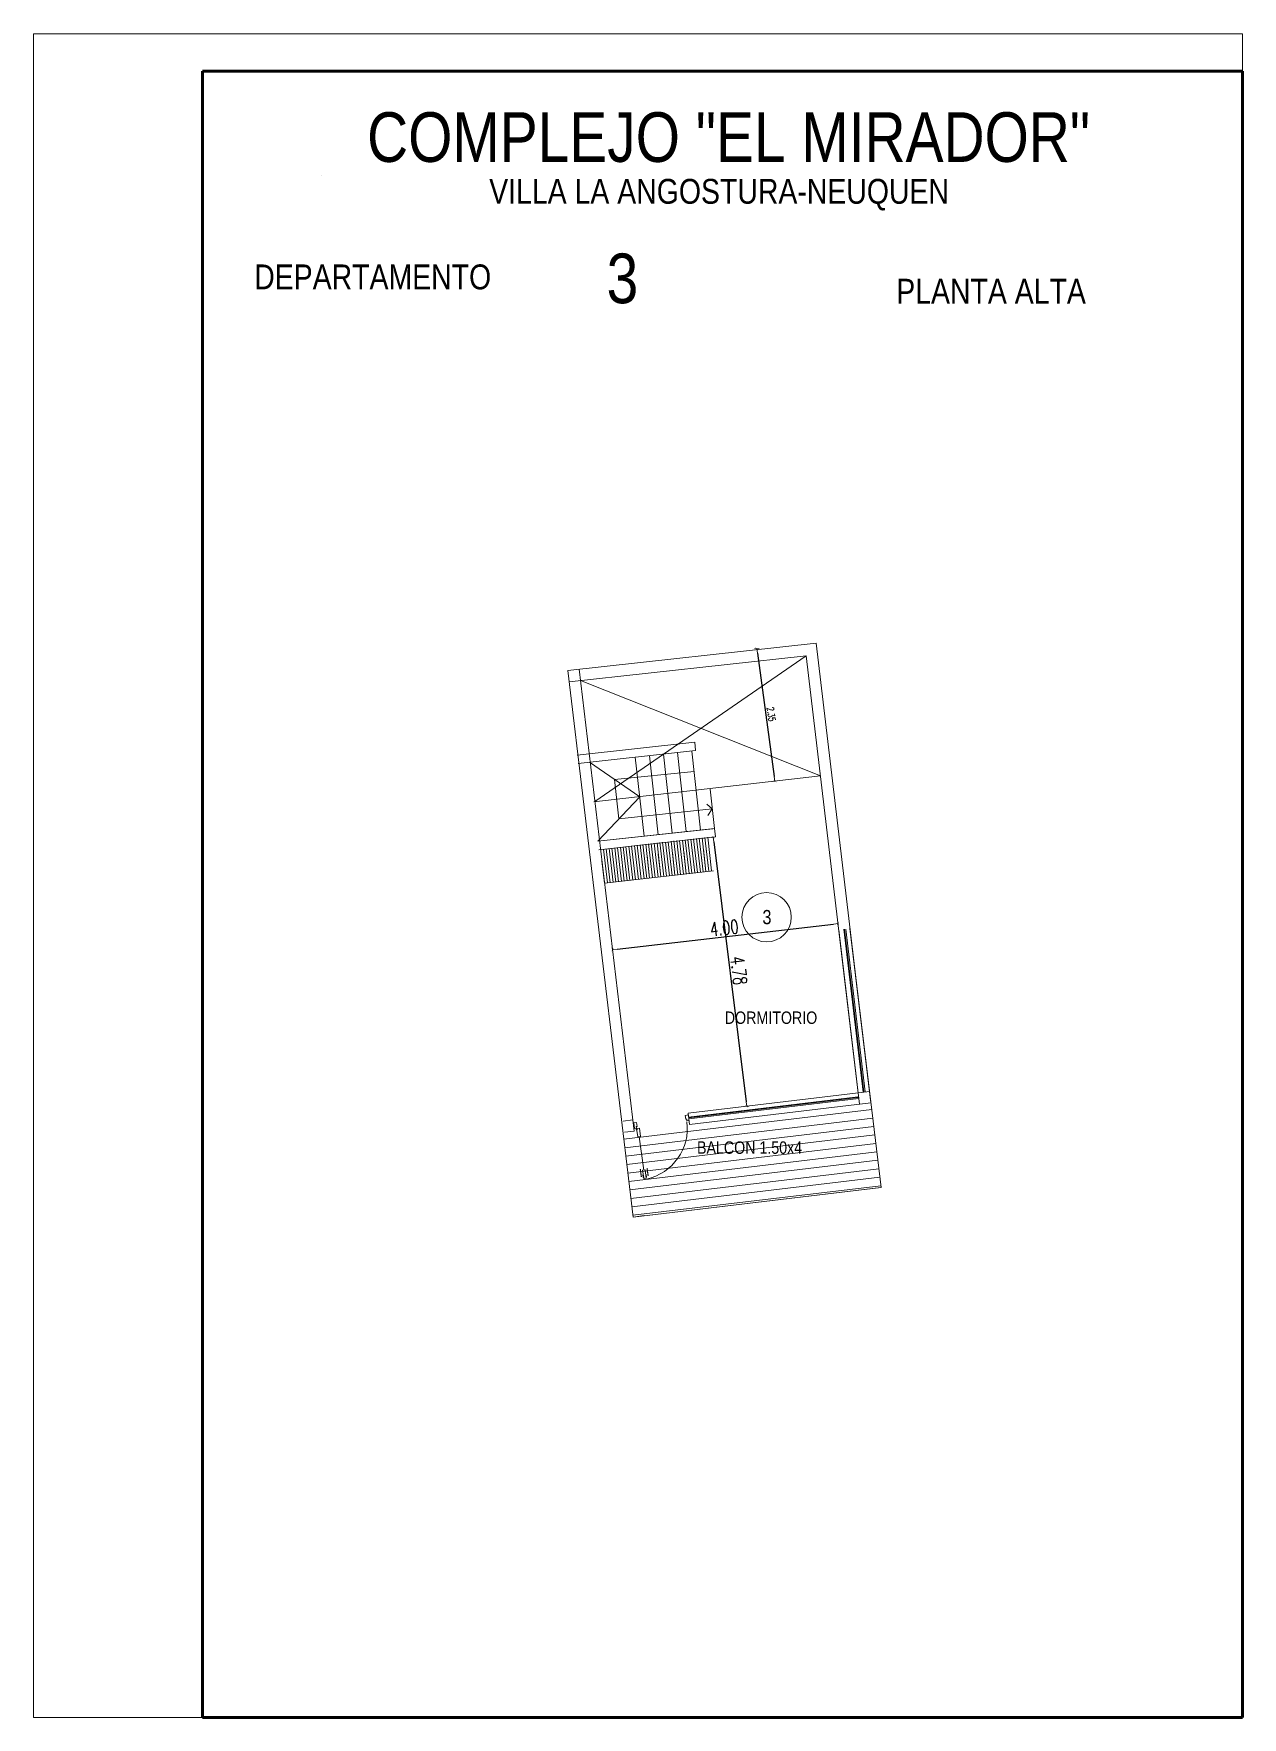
# Model space of a CAD drawing. Header units: millimetres. Extents: x 4525 to 9082, y 179 to 563.
# Drawn here: x 5240.97 to 5262.27, y 533.01 to 562.68 of the extents above; entities that cross this region are included whole.
import ezdxf

# ---------------------------------------------------------------- set-up
doc = ezdxf.new("R2010")
doc.units = ezdxf.units.MM
doc.header["$LTSCALE"] = 100
doc.layers.get('DEFPOINTS').update_dxf_attribs({"lineweight": 5})
for name, color, linetype, lineweight in [('004-Carpinterias', 1, 'Continuous', 18), ('006-Cotas parciales', 7, 'Continuous', 5), ('A01-Barrido', 250, 'Continuous', 5), ('A01-Carpinterias', 1, 'Continuous', 18), ('HATCH MUROS', 251, 'Continuous', 9)]:
    doc.layers.add(name, color=color, linetype=linetype, lineweight=lineweight)
doc.layers.add('CONT-MNR', color=47, linetype='Continuous')
doc.styles.add('AREAL', font='ARIALN.TTF')
doc.styles.add('COTAS', font='ROMANS.shx', dxfattribs={"width": 0.7})
doc.dimstyles.new('COTA40', dxfattribs={"dimscale": 0.4, "dimtxt": 0.3, "dimasz": 0.2, "dimexe": 0, "dimexo": 0, "dimgap": 0.09, "dimtad": 1, "dimzin": 0, "dimdsep": 46, "dimtxsty": 'COTAS', "dimblk1": 'COTA_N', "dimblk2": 'COTA_N', "dimsah": 1, "dimcen": 0.1, "dimclrd": 1, "dimclre": 8, "dimclrt": 5, "dimaunit": 1, "dimadec": 3, "dimazin": 0, "dimtfac": 1, "dimtix": 1, "dimtmove": 2, "dimatfit": 3, "dimldrblk": 'COTA_N', "dimfxl": 0, "dimtolj": 1, "dimtzin": 0, "dimarcsym": 0})

# ---------------------------------------------------------------- blocks, each defined once
blk = doc.blocks.new('COTA_N')
for p, q in [((-1, 0), (0, 0)), ((0, 0.5), (0, -0.5))]:
    blk.add_line(p, q)
at = {"const_width": 0.065}
blk.add_lwpolyline([(0.14, 0.14), (0.28, 0.28), (0, 0), (-0.14, -0.14), (-0.28, -0.28)], dxfattribs=at)
blk = doc.blocks.new('*D586')
at = {"layer": '006-Cotas parciales', "color": 1, "lineweight": -2, "ltscale": 100}
blk.add_line((5251.249, 546.547), (5255.064, 546.991), dxfattribs=at)
at = {"layer": 'DEFPOINTS', "color": 0, "ltscale": 100}
for p in [(5255.143, 547), (5255.143, 547), (5251.17, 546.537)]:
    blk.add_point(p, dxfattribs=at)
at = {"layer": '006-Cotas parciales', "color": 1, "lineweight": -2, "ltscale": 100, "xscale": 0.08000000000000002, "yscale": 0.08000000000000002, "zscale": 0.08000000000000007}
for p, rotation in [((5255.143, 547), 6.641758118377447), ((5251.17, 546.537), 186.6417581183775)]:
    blk.add_blockref('COTA_N', p, dxfattribs=dict(at, rotation=rotation))
at = {"layer": '006-Cotas parciales', "color": 5, "ltscale": 100, "insert": (5253.138, 546.924), "char_height": 0.12, "attachment_point": 5, "rotation": 6.6418, "style": 'COTAS'}
blk.add_mtext('\\A1;{\\H2x;4.00}', dxfattribs=at)
blk = doc.blocks.new('*D587')
at = {"layer": '006-Cotas parciales', "color": 1, "lineweight": -2, "ltscale": 100}
blk.add_line((5252.955, 548.444), (5253.524, 543.861), dxfattribs=at)
at = {"layer": 'DEFPOINTS', "color": 0, "ltscale": 100}
for p in [(5252.945, 548.523), (5253.534, 543.781), (5253.534, 543.781)]:
    blk.add_point(p, dxfattribs=at)
at = {"layer": '006-Cotas parciales', "color": 1, "lineweight": -2, "ltscale": 100, "xscale": 0.08000000000000002, "yscale": 0.08000000000000002, "zscale": 0.08000000000000007}
for p, rotation in [((5252.945, 548.523), 97.08452840407962), ((5253.534, 543.781), 277.0845284040796)]:
    blk.add_blockref('COTA_N', p, dxfattribs=dict(at, rotation=rotation))
at = {"layer": '006-Cotas parciales', "color": 5, "ltscale": 100, "insert": (5253.394, 546.171), "char_height": 0.12, "attachment_point": 5, "rotation": 277.0845, "style": 'COTAS'}
blk.add_mtext('\\A1;{\\H2x;4.78}', dxfattribs=at)
blk = doc.blocks.new('*D588')
at = {"layer": '006-Cotas parciales', "color": 1, "lineweight": -2, "ltscale": 100}
blk.add_line((5253.724, 551.765), (5254.019, 549.591), dxfattribs=at)
at = {"layer": 'DEFPOINTS', "color": 0, "ltscale": 100}
for p in [(5253.713, 551.845), (5254.03, 549.512), (5254.03, 549.512)]:
    blk.add_point(p, dxfattribs=at)
at = {"layer": '006-Cotas parciales', "color": 1, "lineweight": -2, "ltscale": 100, "yscale": 0.08000000000000002, "zscale": 0.08000000000000007}
for p, xscale, rotation in [((5253.713, 551.845), 0.08000000000000002, 97.73790831095839), ((5254.03, 549.512), 0.08000000000000003, 277.7379083109584)]:
    blk.add_blockref('COTA_N', p, dxfattribs=dict(at, xscale=xscale, rotation=rotation))
at = {"layer": '006-Cotas parciales', "color": 5, "ltscale": 100, "insert": (5253.966, 550.691), "char_height": 0.12, "attachment_point": 5, "rotation": 277.7379, "style": 'COTAS'}
blk.add_mtext('\\A1;2.35', dxfattribs=at)

msp = doc.modelspace()

# ---------------------------------------------------------------- linework, layer by layer
at = {"layer": '004-Carpinterias', "linetype": 'Continuous', "extrusion": (-0.021024, 0.14442, 0.989293)}
for p, q in [((5251.615, 543.241, 1.951), (5251.593, 543.388, 1.929)), ((5251.721, 542.657, 2.039), (5251.636, 543.244, 1.951)), ((5251.643, 543.394, 3.848), (5251.664, 543.247, 3.87)), ((5251.724, 542.492, 2.063), (5251.7, 542.654, 2.039)), ((5251.742, 542.66, 2.039), (5251.763, 542.513, 2.061))]:
    msp.add_line(p, q, dxfattribs=at)
at = {"layer": '004-Carpinterias', "color": 1, "linetype": 'Continuous', "extrusion": (-0.021024, 0.14442, 0.989293)}
for p, q in [((5251.742, 542.66, 2.039), (5251.7, 542.654, 2.039)), ((5251.712, 542.573, 2.051), (5251.702, 542.572, 2.051)), ((5251.702, 542.572, 2.051), (5251.709, 542.525, 2.058)), ((5251.719, 542.526, 2.058), (5251.709, 542.525, 2.058)), ((5251.763, 542.513, 2.061), (5251.736, 542.509, 2.061)), ((5251.754, 542.579, 2.051), (5251.763, 542.581, 2.051)), ((5251.76, 542.532, 2.058), (5251.77, 542.534, 2.058)), ((5251.763, 542.581, 2.051), (5251.77, 542.534, 2.058))]:
    msp.add_line(p, q, dxfattribs=at)
at = {"layer": '004-Carpinterias', "color": 1, "linetype": 'Continuous'}
msp.add_line((5251.763, 542.513, 2.061), (5251.736, 542.509, 2.061), dxfattribs=at)
at = {"layer": '004-Carpinterias', "ltscale": 0.01, "const_width": 0.02, "elevation": 2.061}
for points in [[(5251.658, 542.674), (5251.678, 542.536)], [(5251.777, 542.692), (5251.797, 542.553)]]:
    msp.add_lwpolyline(points, dxfattribs=at)
at = {"layer": 'A01-Barrido', "linetype": 'Continuous', "extrusion": (-0.021024, 0.14442, 0.989293)}
msp.add_circle((-5275.094, 216.764, -30.027), 0.0075, dxfattribs=at)
msp.add_arc((-5275.071, 216.749, -30.027), 0.916, 94.0999, 179.6662, dxfattribs=at)
at = {"layer": 'A01-Carpinterias', "linetype": 'Continuous', "extrusion": (-0.021024, 0.14442, 0.989293)}
for p, q in [((5252.502, 543.628, 3.832), (5252.452, 543.621, 3.832)), ((5252.462, 543.552, 3.842), (5252.452, 543.621, 3.832)), ((5252.462, 543.552, 3.842), (5252.477, 543.554, 3.842)), ((5252.477, 543.554, 3.842), (5252.481, 543.525, 3.847)), ((5252.481, 543.525, 3.847), (5252.516, 543.53, 3.847)), ((5252.502, 543.628, 3.832), (5252.503, 543.618, 3.833)), ((5252.516, 543.53, 3.847), (5252.515, 543.54, 3.845)), ((5251.542, 543.488, 1.914), (5251.591, 543.495, 1.914)), ((5251.556, 543.39, 1.928), (5251.542, 543.488, 1.914)), ((5251.591, 543.395, 1.928), (5251.556, 543.39, 1.928)), ((5251.601, 543.427, 1.924), (5251.586, 543.425, 1.924)), ((5251.586, 543.425, 1.924), (5251.591, 543.395, 1.928)), ((5251.601, 543.427, 1.924), (5251.591, 543.495, 1.914)), ((5251.601, 543.387, 3.848), (5251.643, 543.394, 3.848)), ((5251.615, 543.241, 1.951), (5251.656, 543.247, 1.951))]:
    msp.add_line(p, q, dxfattribs=at)
at = {"layer": 'CONT-MNR', "ltscale": 100}
msp.add_line((5246.042, 560.191, -1.005), (5246.042, 560.191, -1.005), dxfattribs=at)
at = {"layer": 'HATCH MUROS', "color": 0, "ltscale": 100}
for p, q in [((5240.968, 562.681), (5262.268, 562.681)), ((5240.968, 562.681), (5240.968, 533.014)), ((5262.268, 562.681), (5262.268, 533.014)), ((5250.382, 551.462, 1.919), (5254.756, 551.94, 1.919)), ((5250.404, 551.263, 1.919), (5254.579, 551.72, 1.919)), ((5250.545, 549.971, 1.919), (5252.618, 550.197, 1.919)), ((5250.562, 549.822, 1.919), (5252.634, 550.048, 1.919)), ((5252.565, 550.041, 1.919), (5252.718, 548.649, 1.919)), ((5252.565, 550.041, 1.919), (5252.718, 548.649, 1.919)), ((5251.648, 549.236, 1.919), (5250.761, 549.843, 1.919)), ((5251.571, 549.932, 1.919), (5251.724, 548.54, 1.919)), ((5251.82, 549.959, 1.919), (5251.972, 548.567, 1.919)), ((5252.068, 549.986, 1.919), (5252.221, 548.595, 1.919)), ((5252.317, 550.014, 1.919), (5252.469, 548.622, 1.919)), ((5254.833, 549.604, 1.919), (5250.837, 549.147, 1.919)), ((5251.648, 549.236, 1.919), (5250.913, 548.452, 1.919)), ((5252.89, 549.372, 1.919), (5252.966, 548.676, 1.919)), ((5250.913, 548.452, 1.919), (5252.966, 548.676, 1.919)), ((5250.913, 548.452, 1.919), (5252.937, 548.673, 1.919)), ((5250.929, 548.302, 1.919), (5252.983, 548.527, 1.919)), ((5251.009, 548.312, 1.919), (5251.078, 547.716, 1.919)), ((5251.059, 548.317, 1.919), (5251.128, 547.721, 1.919)), ((5251.108, 548.323, 1.919), (5251.178, 547.727, 1.919)), ((5251.158, 548.329, 1.919), (5251.227, 547.733, 1.919)), ((5251.208, 548.335, 1.919), (5251.277, 547.739, 1.919)), ((5251.257, 548.34, 1.919), (5251.327, 547.744, 1.919)), ((5251.307, 548.346, 1.919), (5251.376, 547.75, 1.919)), ((5251.357, 548.352, 1.919), (5251.426, 547.756, 1.919)), ((5251.406, 548.358, 1.919), (5251.476, 547.762, 1.919)), ((5251.456, 548.363, 1.919), (5251.525, 547.767, 1.919)), ((5251.506, 548.369, 1.919), (5251.575, 547.773, 1.919)), ((5251.555, 548.375, 1.919), (5251.625, 547.779, 1.919)), ((5251.605, 548.381, 1.919), (5251.674, 547.785, 1.919)), ((5251.655, 548.387, 1.919), (5251.724, 547.791, 1.919)), ((5251.704, 548.392, 1.919), (5251.773, 547.796, 1.919)), ((5251.754, 548.398, 1.919), (5251.823, 547.802, 1.919)), ((5251.804, 548.404, 1.919), (5251.873, 547.808, 1.919)), ((5251.853, 548.41, 1.919), (5251.922, 547.814, 1.919)), ((5251.903, 548.415, 1.919), (5251.972, 547.819, 1.919)), ((5251.953, 548.421, 1.919), (5252.022, 547.825, 1.919)), ((5252.002, 548.427, 1.919), (5252.071, 547.831, 1.919)), ((5252.052, 548.433, 1.919), (5252.121, 547.837, 1.919)), ((5252.102, 548.438, 1.919), (5252.171, 547.842, 1.919)), ((5252.151, 548.444, 1.919), (5252.22, 547.848, 1.919)), ((5252.201, 548.45, 1.919), (5252.27, 547.854, 1.919)), ((5252.224, 548.251, 1.919), (5252.27, 547.854, 1.919)), ((5252.251, 548.456, 1.919), (5252.32, 547.86, 1.919)), ((5252.3, 548.462, 1.919), (5252.369, 547.866, 1.919)), ((5252.35, 548.467, 1.919), (5252.419, 547.871, 1.919)), ((5252.4, 548.473, 1.919), (5252.469, 547.877, 1.919)), ((5252.423, 548.274, 1.919), (5252.469, 547.877, 1.919)), ((5252.449, 548.479, 1.919), (5252.518, 547.883, 1.919)), ((5252.499, 548.485, 1.919), (5252.568, 547.889, 1.919)), ((5252.549, 548.49, 1.919), (5252.618, 547.894, 1.919)), ((5252.572, 548.291, 1.919), (5252.618, 547.894, 1.919)), ((5252.598, 548.496, 1.919), (5252.667, 547.9, 1.919)), ((5252.621, 548.297, 1.919), (5252.667, 547.9, 1.919)), ((5252.648, 548.502, 1.919), (5252.717, 547.906, 1.919)), ((5252.648, 548.502, 1.919), (5252.717, 547.906, 1.919)), ((5252.698, 548.508, 1.919), (5252.767, 547.912, 1.919)), ((5252.721, 548.309, 1.919), (5252.767, 547.912, 1.919)), ((5252.747, 548.513, 1.919), (5252.816, 547.917, 1.919)), ((5252.77, 548.314, 1.919), (5252.816, 547.917, 1.919)), ((5252.797, 548.519, 1.919), (5252.866, 547.923, 1.919)), ((5252.797, 548.519, 1.919), (5252.866, 547.923, 1.919)), ((5252.82, 548.32, 1.919), (5252.866, 547.923, 1.919)), ((5252.847, 548.525, 1.919), (5252.916, 547.929, 1.919)), ((5250.982, 548.107, 1.919), (5251.029, 547.71, 1.919)), ((5251.181, 548.13, 1.919), (5251.227, 547.733, 1.919)), ((5251.38, 548.153, 1.919), (5251.426, 547.756, 1.919)), ((5251.578, 548.176, 1.919), (5251.625, 547.779, 1.919)), ((5251.777, 548.199, 1.919), (5251.823, 547.802, 1.919)), ((5251.926, 548.216, 1.919), (5251.972, 547.819, 1.919)), ((5251.976, 548.222, 1.919), (5252.022, 547.825, 1.919)), ((5251.029, 547.71, 1.919), (5252.949, 547.933, 1.919)), ((5251.55, 543.343, 1.919), (5251.526, 543.542, 1.919)), ((5252.526, 543.459, 1.919), (5252.502, 543.658, 1.919)), ((5251.438, 542.605, 1.919), (5255.807, 543.126, 1.919)), ((5255.808, 543.126, 1.919), (5251.438, 542.605, 1.919)), ((5251.438, 542.605, 1.919), (5255.807, 543.126, 1.919)), ((5255.808, 543.126, 1.919), (5251.438, 542.605, 1.919)), ((5251.53, 541.83, 1.919), (5255.899, 542.352, 1.919)), ((5255.9, 542.352, 1.919), (5251.53, 541.83, 1.919)), ((5251.53, 541.83, 1.919), (5255.899, 542.352, 1.919)), ((5255.9, 542.352, 1.919), (5251.53, 541.83, 1.919)), ((5262.268, 533.014), (5240.968, 533.014))]:
    msp.add_line(p, q, dxfattribs=at)
at = {"layer": 'HATCH MUROS', "color": 0, "lineweight": 50, "ltscale": 100}
for p, q in [((5243.946, 562.019), (5262.268, 562.019)), ((5243.946, 562.019), (5243.946, 533.014)), ((5262.268, 562.019), (5262.268, 533.014)), ((5262.268, 533.014), (5243.946, 533.014))]:
    msp.add_line(p, q, dxfattribs=at)
at = {"layer": 'HATCH MUROS', "color": 0, "linetype": 'ByBlock', "ltscale": 100}
for p, q in [((5254.757, 551.94, 1.919), (5255.458, 546.051, 1.919)), ((5250.859, 549.15, 1.919), (5254.579, 551.72, 1.919)), ((5254.579, 551.72, 1.919), (5255.259, 546.027, 1.919)), ((5251.53, 541.83, 1.919), (5250.382, 551.462, 1.919)), ((5251.55, 543.343, 1.919), (5250.581, 551.485, 1.919)), ((5250.605, 551.285, 1.919), (5254.833, 549.604, 1.919)), ((5252.618, 550.197, 1.919), (5252.634, 550.048, 1.919)), ((5252.966, 548.676, 1.919), (5252.983, 548.527, 1.919)), ((5255.523, 543.817, 1.919), (5255.155, 546.891, 1.919)), ((5255.722, 543.841, 1.919), (5255.354, 546.914, 1.919)), ((5255.259, 546.027, 1.919), (5255.523, 543.817, 1.919)), ((5255.458, 546.051, 1.919), (5255.901, 542.352, 1.919)), ((5252.502, 543.658, 1.919), (5255.698, 544.04, 1.919)), ((5252.526, 543.459, 1.919), (5255.722, 543.841, 1.919)), ((5252.527, 543.46, 1.919), (5255.723, 543.841, 1.919)), ((5251.357, 543.521, 1.919), (5251.526, 543.542, 1.919)), ((5251.38, 543.323, 1.919), (5251.55, 543.343, 1.919)), ((5251.53, 541.83, 1.919), (5255.901, 542.352, 1.919)), ((5251.728, 541.854, 1.919), (5251.53, 541.83, 1.919))]:
    msp.add_line(p, q, dxfattribs=at)
at = {"layer": 'HATCH MUROS', "color": 2, "ltscale": 100}
for p, q in [((5252.605, 549.68, 1.919), (5251.204, 549.54, 1.919)), ((5251.204, 549.54, 1.919), (5251.28, 548.844, 1.919)), ((5251.28, 548.844, 1.919), (5252.928, 549.024, 1.919)), ((5252.928, 549.024, 1.919), (5252.833, 549.106, 1.919)), ((5252.848, 548.906, 1.919), (5252.928, 549.024, 1.919))]:
    msp.add_line(p, q, dxfattribs=at)
at = {"layer": 'HATCH MUROS', "color": 3, "ltscale": 100}
for p, q in [((5255.588, 544.033, 1.919), (5255.245, 546.901, 1.919)), ((5255.599, 544.034, 1.919), (5255.257, 546.903, 1.919)), ((5255.621, 544.037, 1.919), (5255.278, 546.905, 1.919)), ((5252.51, 543.591, 1.919), (5255.494, 543.948, 1.919)), ((5252.511, 543.58, 1.919), (5255.504, 543.937, 1.919)), ((5252.514, 543.559, 1.919), (5255.512, 543.917, 1.919))]:
    msp.add_line(p, q, dxfattribs=at)
at = {"layer": 'HATCH MUROS', "color": 4, "ltscale": 100}
for p, q in [((5251.367, 543.2, 1.919), (5255.738, 543.722, 1.919)), ((5251.385, 543.051, 1.919), (5255.756, 543.573, 1.919)), ((5251.402, 542.902, 1.919), (5255.773, 543.424, 1.919)), ((5251.42, 542.753, 1.919), (5255.791, 543.276, 1.919)), ((5251.438, 542.604, 1.919), (5255.809, 543.127, 1.919)), ((5251.438, 542.605, 1.919), (5255.809, 543.127, 1.919)), ((5251.438, 542.604, 1.919), (5255.809, 543.127, 1.919)), ((5251.456, 542.456, 1.919), (5255.827, 542.978, 1.919)), ((5251.473, 542.307, 1.919), (5255.844, 542.829, 1.919)), ((5251.491, 542.158, 1.919), (5255.862, 542.68, 1.919)), ((5251.509, 542.009, 1.919), (5255.88, 542.531, 1.919)), ((5251.527, 541.86, 1.919), (5255.898, 542.382, 1.919)), ((5251.53, 541.83, 1.919), (5255.901, 542.352, 1.919))]:
    msp.add_line(p, q, dxfattribs=at)
at = {"layer": 'HATCH MUROS', "color": 0, "ltscale": 100}
msp.add_circle((5253.885, 547.113), 0.435, dxfattribs=at)

# ---------------------------------------------------------------- texts
at = {"style": 'AREAL'}
for s, height, p in [('COMPLEJO "EL MIRADOR"', 0.875, (5246.844, 560.422, -2.75)), ('VILLA LA ANGOSTURA-NEUQUEN', 0.4375, (5248.996, 559.685, -1.375)), ('3', 0.875, (5251.065, 557.932, -2.75)), ('DEPARTAMENTO ', 0.4375, (5244.855, 558.177, -1.375)), ('PLANTA ALTA', 0.4375, (5256.169, 557.925, -1.375)), ('3', 0.25, (5253.811, 546.99, -1.1)), ('DORMITORIO', 0.2188, (5253.148, 545.233, -0.688)), ('BALCON 1.50x4', 0.21875, (5252.658, 542.944, 1.231))]:
    msp.add_text(s, height=height, dxfattribs=at).set_placement(p)

# ---------------------------------------------------------------- dimensions: what is measured, and where the dimension line sits
at = {"layer": '006-Cotas parciales', "ltscale": 100}
dim = msp.add_aligned_dim(p1=(5253.713, 551.845, 1.919), p2=(5254.03, 549.512, 1.919), distance=0, dimstyle='COTA40', dxfattribs=at)
dim.commit()
dim.dimension.update_dxf_attribs({"geometry": '*D588', "text_midpoint": (5253.966, 550.691, 1.919)})
dim = msp.add_aligned_dim(p1=(5252.945, 548.523, 1.919), p2=(5253.534, 543.781, 1.919), distance=0, text='{\\H2x;<>}', dimstyle='COTA40', dxfattribs=at)
dim.commit()
dim.dimension.update_dxf_attribs({"geometry": '*D587', "text_midpoint": (5253.394, 546.171, 1.919)})
at = {"layer": '006-Cotas parciales', "color": 0, "ltscale": 100}
dim = msp.add_aligned_dim(p1=(5251.17, 546.537, 1.919), p2=(5255.143, 547, 1.919), distance=0, text='{\\H2x;<>}', dimstyle='COTA40', dxfattribs=at)
dim.commit()
dim.dimension.update_dxf_attribs({"geometry": '*D586', "text_midpoint": (5253.138, 546.924, 1.919)})

doc.saveas('drawing.dxf')
